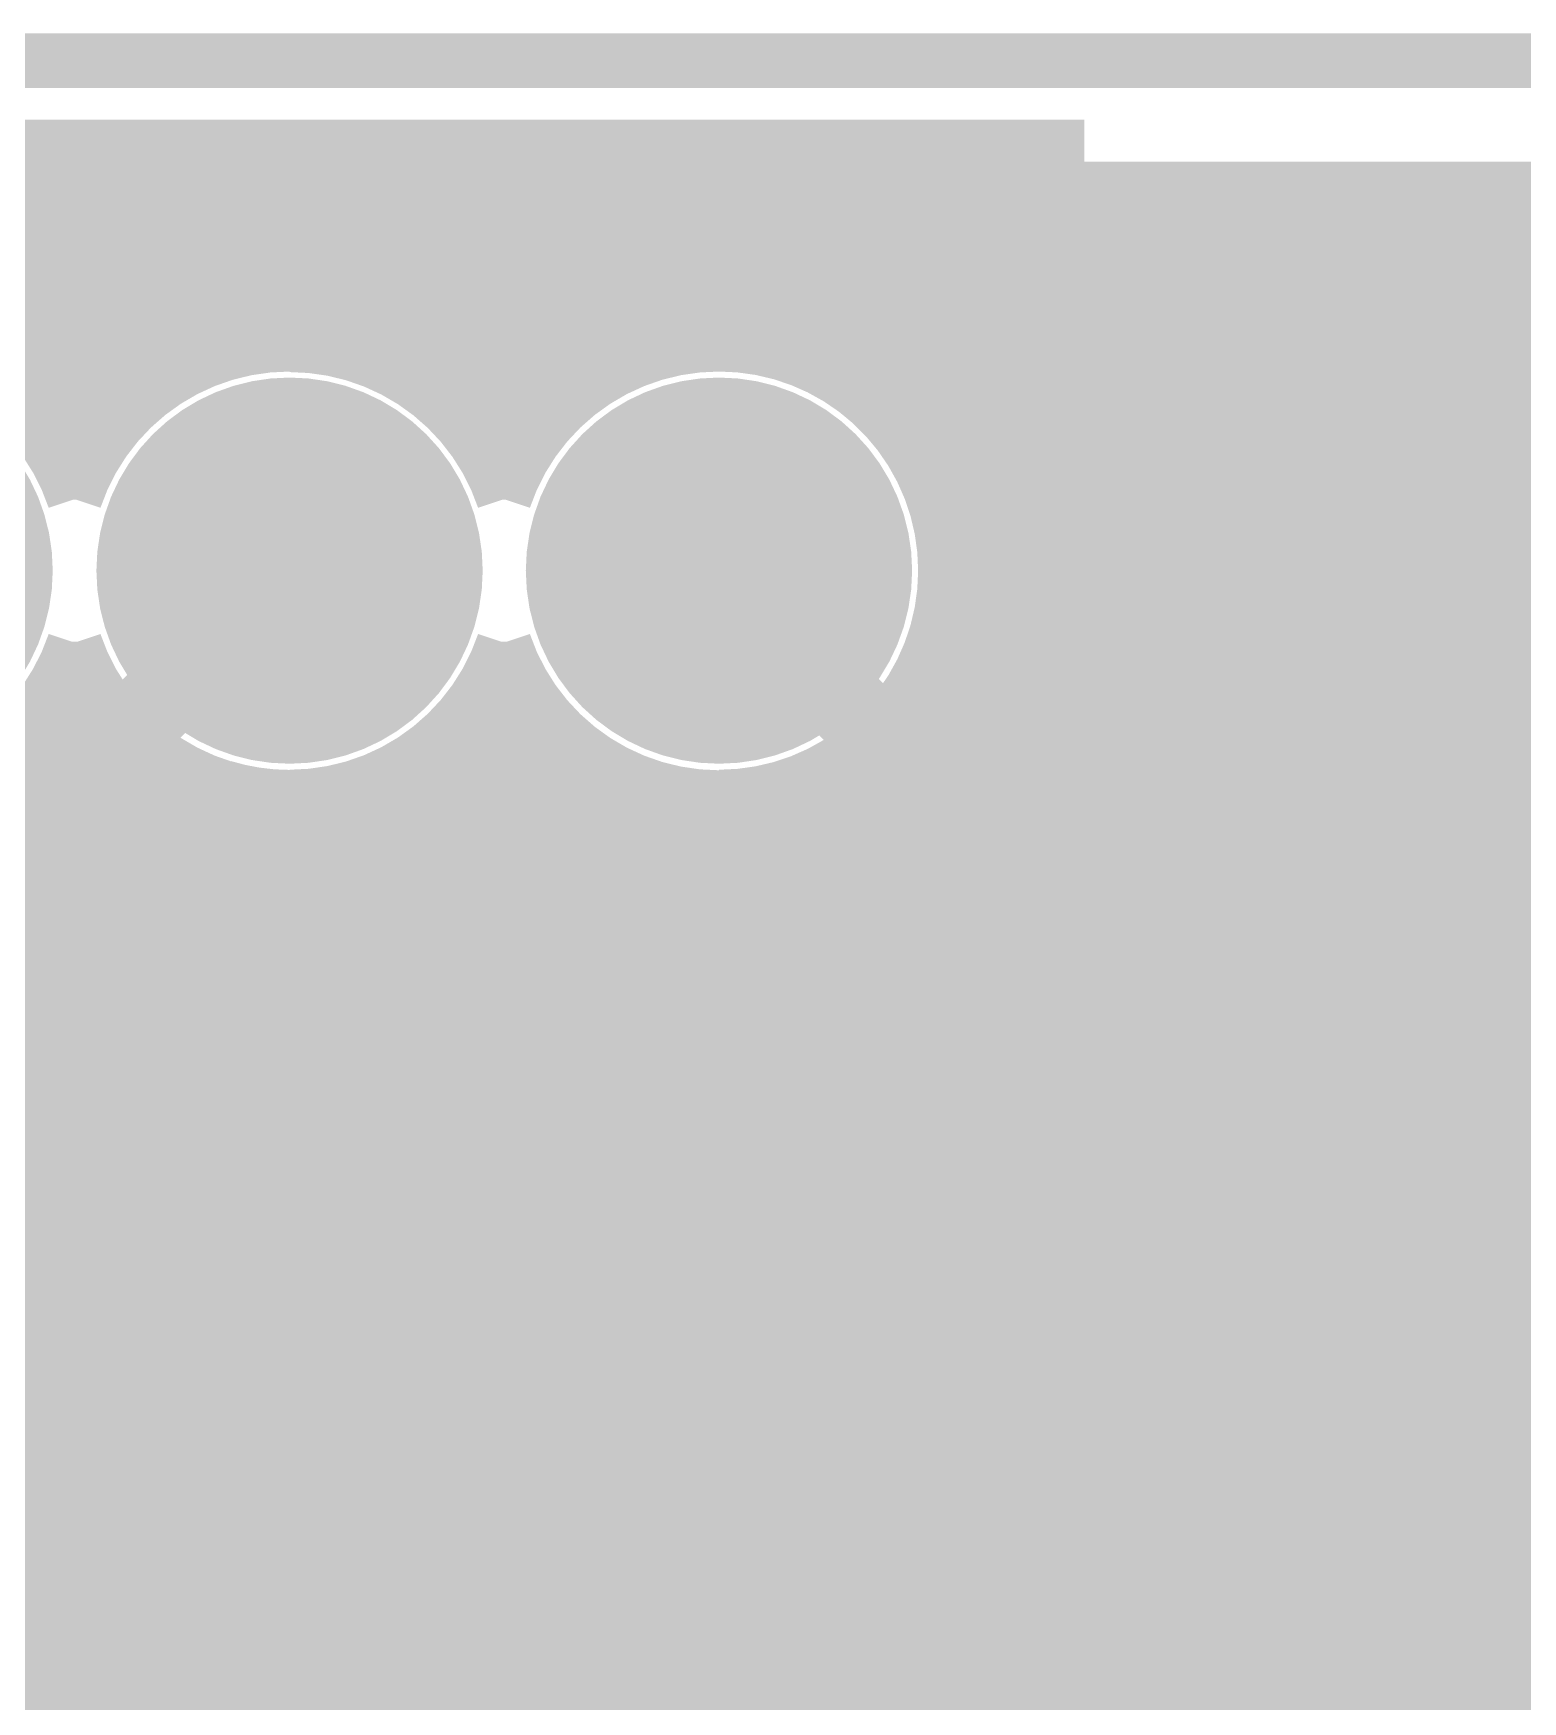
# Model space of a CAD drawing. Extents: x -72 to 72, y -47 to 50.
# Drawn here: x 11.7 to 18.63, y 42.36 to 50.13 of the extents above; entities that cross this region are included whole.
import ezdxf

# ---------------------------------------------------------------- set-up
doc = ezdxf.new("R2010")
doc.units = 0
doc.header["$MEASUREMENT"] = 0
doc.layers.get('0').update_dxf_attribs({"linetype": 'CONTINUOUS'})
for name, color, linetype in [('22-303-0_BOT', 7, 'CONTINUOUS'), ('22-303-0_DRD', 7, 'CONTINUOUS'), ('22-303-0_GND', 6, 'CONTINUOUS'), ('22-303-0_IN1', 4, 'CONTINUOUS'), ('22-303-0_IN2', 3, 'CONTINUOUS'), ('22-303-0_PWR', 5, 'CONTINUOUS'), ('22-303-0_SMB', 10, 'CONTINUOUS'), ('22-303-0_SMT', 14, 'CONTINUOUS'), ('22-303-0_SPB', 9, 'CONTINUOUS'), ('22-303-0_SPT', 12, 'CONTINUOUS'), ('22-303-0_SSB', 11, 'CONTINUOUS'), ('22-303-0_SST', 13, 'CONTINUOUS'), ('22-303-0_TOP', 8, 'CONTINUOUS'), ('THRUHOLE_TAP', 7, 'CONTINUOUS')]:
    doc.layers.add(name, color=color, linetype=linetype)

# ---------------------------------------------------------------- blocks, each defined once
blk = doc.blocks.new('RECTANGLE_5')
blk.add_solid([(0.9017, 0.508), (0.9017, -0.508), (-0.9017, 0.508), (-0.9017, -0.508)])
blk = doc.blocks.new('ROUND_20')
at = {"const_width": 0.7493}
blk.add_lwpolyline([(-0.37465, 0, 1), (0.37465, 0, 1)], format="xyb", close=True, dxfattribs=at)
blk = doc.blocks.new('ROUND_29')
at = {"const_width": 2.99974}
blk.add_lwpolyline([(-1.49987, 0, 1), (1.49987, 0, 1)], format="xyb", close=True, dxfattribs=at)
blk = doc.blocks.new('ROUND_44')
at = {"const_width": 0.29972}
blk.add_lwpolyline([(-0.14986, 0, 1), (0.14986, 0, 1)], format="xyb", close=True, dxfattribs=at)
blk = doc.blocks.new('ROUND_48')
at = {"const_width": 0.29972}
blk.add_lwpolyline([(-0.14986, 0, 1), (0.14986, 0, 1)], format="xyb", close=True, dxfattribs=at)
blk = doc.blocks.new('ROUND_70')
at = {"const_width": 0.89916}
blk.add_lwpolyline([(-0.44958, 0, 1), (0.44958, 0, 1)], format="xyb", close=True, dxfattribs=at)
blk = doc.blocks.new('ROUND_77')
at = {"const_width": 3.24993}
blk.add_lwpolyline([(-1.624964, 0, 1), (1.624964, 0, 1)], format="xyb", close=True, dxfattribs=at)
blk = doc.blocks.new('ROUND_81')
at = {"const_width": 0.0635}
blk.add_lwpolyline([(-0.03175, 0, 1), (0.03175, 0, 1)], format="xyb", close=True, dxfattribs=at)
blk = doc.blocks.new('ROUND_53')
at = {"const_width": 0.29972}
blk.add_lwpolyline([(-0.14986, 0, 1), (0.14986, 0, 1)], format="xyb", close=True, dxfattribs=at)
blk = doc.blocks.new('ROUND_82')
at = {"const_width": 0.50038}
blk.add_lwpolyline([(-0.25019, 0, 1), (0.25019, 0, 1)], format="xyb", close=True, dxfattribs=at)
blk = doc.blocks.new('ROUND_89')
at = {"const_width": 0.89916}
blk.add_lwpolyline([(-0.44958, 0, 1), (0.44958, 0, 1)], format="xyb", close=True, dxfattribs=at)
blk = doc.blocks.new('RECTANGLE_3')
blk.add_solid([(1.6002, 0.8001), (1.6002, -0.8001), (-1.6002, 0.8001), (-1.6002, -0.8001)])
blk = doc.blocks.new('ROUND_95')
at = {"const_width": 0.10033}
blk.add_lwpolyline([(-0.050164, 0, 1), (0.050164, 0, 1)], format="xyb", close=True, dxfattribs=at)
blk = doc.blocks.new('ROUND_98')
at = {"const_width": 0.44958}
blk.add_lwpolyline([(-0.22479, 0, 1), (0.22479, 0, 1)], format="xyb", close=True, dxfattribs=at)
blk = doc.blocks.new('ROUND_102')
at = {"const_width": 1.6002}
blk.add_lwpolyline([(-0.8001, 0, 1), (0.8001, 0, 1)], format="xyb", close=True, dxfattribs=at)

msp = doc.modelspace()

# ---------------------------------------------------------------- linework, layer by layer
at = {"layer": '22-303-0_BOT'}
for points, const_width in [([(21.971, 49.403), (-21.209, 49.403)], 0.254), ([(11.7856, 49.403), (11.7856, 48.18126)], 0.254), ([(12.0142, 49.403), (12.0142, 48.21174)], 0.254), ([(12.2428, 49.403), (12.2428, 48.45812)], 0.254), ([(12.4714, 49.403), (12.4714, 48.59274)], 0.254), ([(12.7, 49.403), (12.7, 48.66132)], 0.254), ([(12.9286, 49.403), (12.9286, 48.6791)], 0.254), ([(13.1572, 49.403), (13.1572, 48.64354)], 0.254), ([(13.3858, 49.403), (13.3858, 48.55464)], 0.254), ([(13.6144, 49.403), (13.6144, 48.38954)], 0.254), ([(13.843, 49.403), (13.843, 48.07458)], 0.254), ([(14.0716, 49.403), (14.0716, 48.29048)], 0.254), ([(14.3002, 49.403), (14.3002, 48.49876)], 0.254), ([(14.5288, 49.403), (14.5288, 48.6156)], 0.254), ([(14.7574, 49.403), (14.7574, 48.67148)], 0.254), ([(14.986, 49.403), (14.986, 48.67402)], 0.254), ([(15.2146, 49.403), (15.2146, 48.6283)], 0.254), ([(15.4432, 49.403), (15.4432, 48.52162)], 0.254), ([(15.6718, 49.403), (15.6718, 48.33112)], 0.254), ([(15.9004, 49.403), (15.9004, 47.92218)], 0.254), ([(16.129, 49.403), (16.129, 39.02964)], 0.254), ([(16.3576, 49.403), (16.3576, 38.84422)], 0.254), ([(16.5862, 49.403), (16.5862, 30.6324)], 0.254), ([(16.8148, 49.403), (16.8148, 44.87926)], 0.254), ([(17.0434, 49.403), (17.0434, 45.47616)], 0.254), ([(17.272, 49.403), (17.272, 45.86478)], 0.254), ([(17.5006, 49.403), (17.5006, 46.16196)], 0.254), ([(17.7292, 49.403), (17.7292, 46.40072)], 0.254), ([(17.9578, 49.403), (17.9578, 46.5963)], 0.254), ([(18.1864, 49.403), (18.1864, 46.7614)], 0.254), ([(18.415, 49.403), (18.415, 46.89856)], 0.254), ([(18.6436, 49.403), (18.6436, 47.01286)], 0.254), ([(22.1488, 49.2252), (-21.3868, 49.2252)], 0.254), ([(22.3774, 48.9966), (-21.6154, 48.9966)], 0.254), ([(22.606, 48.768), (-21.844, 48.768)], 0.254), ([(12.36472, 48.5394), (11.41476, 48.5394)], 0.254), ([(14.3637, 48.5394), (13.41374, 48.5394)], 0.254), ([(22.8346, 48.5394), (15.41272, 48.5394)], 0.254), ([(12.08786, 48.3108), (11.68908, 48.3108)], 0.254), ([(14.08938, 48.3108), (13.6906, 48.3108)], 0.254), ([(23.0632, 48.3108), (15.68958, 48.3108)], 0.254), ([(11.94054, 48.0822), (11.83894, 48.0822)], 0.254), ([(13.93952, 48.0822), (13.83792, 48.0822)], 0.254), ([(23.114, 48.0822), (15.83944, 48.0822)], 0.254), ([(23.114, 47.8536), (15.91818, 47.8536)], 0.254), ([(23.114, 47.625), (15.94358, 47.625)], 0.254), ([(23.114, 47.3964), (15.91818, 47.3964)], 0.254), ([(15.9004, 47.32528), (15.9004, 39.08552)], 0.254), ([(11.94054, 47.1678), (11.83894, 47.1678)], 0.254), ([(13.93952, 47.1678), (13.83792, 47.1678)], 0.254), ([(13.843, 47.17542), (13.843, 45.0342)], 0.254), ([(19.06016, 47.1678), (15.83944, 47.1678)], 0.254), ([(11.7856, 47.06874), (11.7856, 30.1244)], 0.254), ([(12.0142, 47.03826), (12.0142, 30.1244)], 0.254), ([(14.0716, 46.95952), (14.0716, 45.0342)], 0.254), ([(12.08786, 46.9392), (11.68908, 46.9392)], 0.254), ([(14.08938, 46.9392), (13.6906, 46.9392)], 0.254), ([(15.6718, 46.91888), (15.6718, 39.04996)], 0.254), ([(18.4912, 46.9392), (15.68958, 46.9392)], 0.254), ([(13.6144, 46.85792), (13.6144, 45.0342)], 0.254), ([(12.2428, 46.79188), (12.2428, 45.0342)], 0.254), ([(14.3002, 46.75124), (14.3002, 45.0342)], 0.254), ([(15.4432, 46.72838), (15.4432, 38.90264)], 0.254), ([(12.36472, 46.7106), (11.41476, 46.7106)], 0.254), ([(12.4714, 46.65726), (12.4714, 45.0342)], 0.254), ([(13.3858, 46.69536), (13.3858, 45.0342)], 0.254), ([(14.3637, 46.7106), (13.41374, 46.7106)], 0.254), ([(18.1102, 46.7106), (15.41272, 46.7106)], 0.254), ([(12.7, 46.58868), (12.7, 45.0342)], 0.254), ([(12.9286, 46.5709), (12.9286, 45.0342)], 0.254), ([(13.1572, 46.60392), (13.1572, 45.0342)], 0.254), ([(14.5288, 46.6344), (14.5288, 31.68904)], 0.254), ([(14.7574, 46.57852), (14.7574, 31.70428)], 0.254), ([(14.986, 46.57598), (14.986, 31.70428)], 0.254), ([(15.2146, 46.6217), (15.2146, 31.70428)], 0.254), ([(17.8181, 46.482), (-10.47496, 46.482)], 0.254), ([(17.58188, 46.2534), (-10.70356, 46.2534)], 0.254), ([(17.38884, 46.0248), (10.39114, 46.0248)], 0.254), ([(17.22628, 45.7962), (10.66546, 45.7962)], 0.254), ([(13.335, 44.2214), (13.335, 45.466)], 0.635), ([(13.335, 45.466), (13.335, 44.2214)], 0.635), ([(17.09166, 45.5676), (10.75436, 45.5676)], 0.254), ([(16.97736, 45.339), (10.75182, 45.339)], 0.254), ([(16.88846, 45.1104), (10.64768, 45.1104)], 0.254), ([(12.1285, 45.0342), (12.1285, 43.4086)], 0.254), ([(14.5415, 45.0342), (12.1285, 45.0342)], 0.254), ([(13.335, 45.0342), (13.335, 44.2214)], 0.254), ([(14.5415, 45.0342), (14.5415, 43.4086)], 0.254), ([(12.1285, 44.8818), (10.31494, 44.8818)], 0.254), ([(16.8148, 44.8818), (14.5415, 44.8818)], 0.254), ([(12.1285, 44.6532), (10.55624, 44.6532)], 0.254), ([(16.76146, 44.6532), (14.5415, 44.6532)], 0.254), ([(12.1285, 44.4246), (10.7188, 44.4246)], 0.254), ([(16.72336, 44.4246), (14.5415, 44.4246)], 0.254), ([(12.1285, 44.196), (10.76452, 44.196)], 0.254), ([(12.1285, 44.2214), (13.335, 44.2214)], 0.254), ([(14.5415, 44.2214), (13.335, 44.2214)], 0.254), ([(13.335, 43.4086), (13.335, 44.2214)], 0.254), ([(16.7005, 44.196), (14.5415, 44.196)], 0.254), ([(12.1285, 43.9674), (10.7188, 43.9674)], 0.254), ([(16.69542, 43.9674), (14.5415, 43.9674)], 0.254), ([(12.1285, 43.7388), (10.55624, 43.7388)], 0.254), ([(16.70558, 43.7388), (14.5415, 43.7388)], 0.254), ([(12.1285, 43.5102), (8.8265, 43.5102)], 0.254), ([(16.73098, 43.5102), (14.5415, 43.5102)], 0.254), ([(14.5415, 43.4086), (12.1285, 43.4086)], 0.254), ([(12.2428, 43.4086), (12.2428, 41.6814)], 0.254), ([(12.4714, 43.4086), (12.4714, 41.6814)], 0.254), ([(12.7, 43.4086), (12.7, 41.6814)], 0.254), ([(12.9286, 43.4086), (12.9286, 41.6814)], 0.254), ([(13.1572, 43.4086), (13.1572, 41.6814)], 0.254), ([(13.3858, 43.4086), (13.3858, 41.6814)], 0.254), ([(13.6144, 43.4086), (13.6144, 41.6814)], 0.254), ([(13.843, 43.4086), (13.843, 41.6814)], 0.254), ([(14.0716, 43.4086), (14.0716, 41.6814)], 0.254), ([(14.3002, 43.4086), (14.3002, 41.6814)], 0.254), ([(16.77416, 43.2816), (-1.87452, 43.2816)], 0.254), ([(16.8148, 43.11904), (16.8148, 30.6324)], 0.254), ([(16.83258, 43.053), (-10.83818, 43.053)], 0.254), ([(16.91132, 42.8244), (-10.8331, 42.8244)], 0.254), ([(17.00784, 42.5958), (-10.922, 42.5958)], 0.254), ([(17.0434, 42.52214), (17.0434, 30.7848)], 0.254), ([(17.12722, 42.3672), (-11.19886, 42.3672)], 0.254)]:
    msp.add_lwpolyline(points, dxfattribs=dict(at, const_width=const_width))
at = {"layer": '22-303-0_BOT', "const_width": 0.254}
for points in [[(11.88974, 47.95774, 0.3230331), (10.88898, 48.6791)], [(12.8905, 48.6791, 0.3230329), (11.88974, 47.95774)], [(13.88872, 47.95774, 0.322823), (12.8905, 48.67656)], [(14.88948, 48.6791, 0.3230329), (13.88872, 47.95774)], [(15.94358, 47.625, 0.4142136), (14.88948, 48.6791)], [(14.88948, 46.5709, 0.4142136), (15.94358, 47.625)], [(10.88898, 46.5709, 0.3224026), (11.88974, 47.28972)], [(11.88974, 47.28972, 0.3224026), (12.8905, 46.56836)], [(12.8905, 46.5709, 0.3221914), (13.88872, 47.28972)], [(13.88872, 47.28972, 0.3224026), (14.88948, 46.56836)], [(19.99996, 47.30496, 0.4142136), (16.69542, 44.00042)], [(16.69542, 44.00042, 0.4142136), (19.99996, 40.69588)]]:
    msp.add_lwpolyline(points, format="xyb", dxfattribs=at)
at = {"layer": '22-303-0_DRD', "const_width": 0.254}
for points in [[(-21.99894, 49.9999), (21.99894, 49.9999)], [(12.8905, 48.006), (12.2555, 47.371)], [(13.5255, 47.371), (12.8905, 48.006)], [(14.88948, 48.006), (14.25448, 47.371)], [(15.52448, 47.371), (14.88948, 48.006)], [(12.2555, 47.371), (13.5255, 47.371)], [(14.25448, 47.371), (15.52448, 47.371)], [(13.97, 46.101), (12.7, 44.831)], [(13.97, 44.831), (12.7, 46.101)], [(13.97, 46.101), (12.7, 44.831)], [(13.97, 44.831), (12.7, 46.101)], [(15.113, 46.101), (13.843, 44.831)], [(15.113, 44.831), (13.843, 46.101)], [(15.621, 44.831), (14.351, 43.561)], [(15.621, 43.561), (14.351, 44.831)]]:
    msp.add_lwpolyline(points, dxfattribs=at)
at = {"layer": '22-303-0_GND', "const_width": 0.254}
msp.add_lwpolyline([(-21.99894, 49.9999), (21.99894, 49.9999)], dxfattribs=at)
at = {"layer": '22-303-0_IN1'}
for points, const_width in [([(16.51, 46.355), (-14.66596, 46.355)], 0.254), ([(11.6586, 46.355), (11.6586, 39.55034)], 0.254), ([(11.8872, 46.355), (11.8872, 39.32936)], 0.254), ([(12.1158, 46.355), (12.1158, 39.10838)], 0.254), ([(12.3444, 46.355), (12.3444, 38.88486)], 0.254), ([(12.573, 46.355), (12.573, 38.66388)], 0.254), ([(12.8016, 46.355), (12.8016, 45.75048)], 0.254), ([(13.0302, 46.355), (13.0302, 45.9867)], 0.254), ([(13.2588, 46.355), (13.2588, 46.06544)], 0.254), ([(13.4874, 46.355), (13.4874, 46.0502)], 0.254), ([(13.716, 46.355), (13.716, 45.9359)], 0.254), ([(13.9446, 46.355), (13.9446, 45.75048)], 0.254), ([(14.1732, 46.355), (14.1732, 45.9867)], 0.254), ([(14.4018, 46.355), (14.4018, 46.06544)], 0.254), ([(14.6304, 46.355), (14.6304, 46.0502)], 0.254), ([(14.859, 46.355), (14.859, 45.9359)], 0.254), ([(15.0876, 46.355), (15.0876, 44.79036)], 0.254), ([(15.3162, 46.355), (15.3162, 44.70146)], 0.254), ([(15.5448, 46.355), (15.5448, 44.42714)], 0.254), ([(15.7734, 46.355), (15.7734, 39.07536)], 0.254), ([(16.002, 46.355), (16.002, 39.07282)], 0.254), ([(16.2306, 46.355), (16.2306, 38.96868)], 0.254), ([(16.4592, 46.355), (16.4592, 38.63594)], 0.254), ([(16.51, 46.355), (16.51, 40.513)], 0.254), ([(16.51, 46.3042), (5.36194, 46.3042)], 0.254), ([(16.51, 46.0756), (5.69468, 46.0756)], 0.254), ([(12.8651, 45.847), (8.0899, 45.847)], 0.254), ([(14.0081, 45.847), (13.8049, 45.847)], 0.254), ([(16.51, 45.847), (14.9479, 45.847)], 0.254), ([(12.7508, 45.6184), (8.2042, 45.6184)], 0.254), ([(16.51, 45.6184), (15.0622, 45.6184)], 0.254), ([(12.73556, 45.3898), (8.21944, 45.3898)], 0.254), ([(16.51, 45.3898), (15.07744, 45.3898)], 0.254), ([(12.8016, 45.18152), (12.8016, 40.03548)], 0.254), ([(13.9446, 45.18152), (13.9446, 37.33292)], 0.254), ([(12.81176, 45.1612), (8.1407, 45.1612)], 0.254), ([(13.95476, 45.1612), (13.8557, 45.1612)], 0.254), ([(16.51, 45.1612), (14.9987, 45.1612)], 0.254), ([(13.05052, 44.9326), (7.90448, 44.9326)], 0.254), ([(13.0302, 44.94276), (13.0302, 40.2717)], 0.254), ([(14.19352, 44.9326), (13.61948, 44.9326)], 0.254), ([(13.716, 44.9961), (13.716, 40.2209)], 0.254), ([(14.1732, 44.94276), (14.1732, 40.87114)], 0.254), ([(16.51, 44.9326), (14.76248, 44.9326)], 0.254), ([(14.859, 44.9961), (14.859, 44.78782)], 0.254), ([(13.2588, 44.86656), (13.2588, 40.35044)], 0.254), ([(13.4874, 44.8818), (13.4874, 40.3352)], 0.254), ([(14.4018, 44.86656), (14.4018, 44.35094)], 0.254), ([(14.6304, 44.8818), (14.6304, 44.68368)], 0.254), ([(14.65834, 44.704), (-14.859, 44.704)], 0.254), ([(34.163, 24.003), (31.877, 25.654), (22.86, 32.004), (22.86, 37.211), (20.447, 39.624), (17.653, 39.624), (13.081, 44.196), (10.16, 44.196)], 1.27), ([(16.51, 44.704), (15.31366, 44.704)], 0.254), ([(14.45006, 44.4754), (-14.859, 44.4754)], 0.254), ([(16.51, 44.4754), (15.52194, 44.4754)], 0.254), ([(14.38402, 44.2468), (-14.859, 44.2468)], 0.254), ([(16.51, 44.2468), (15.58798, 44.2468)], 0.254), ([(14.40688, 44.0182), (-14.859, 44.0182)], 0.254), ([(14.4018, 44.04106), (14.4018, 41.14546)], 0.254), ([(16.51, 44.0182), (15.56258, 44.0182)], 0.254), ([(15.5448, 43.96486), (15.5448, 38.98646)], 0.254), ([(14.53896, 43.7896), (-14.859, 43.7896)], 0.254), ([(16.51, 43.7896), (15.43304, 43.7896)], 0.254), ([(14.6304, 43.70578), (14.6304, 41.23436)], 0.254), ([(15.3162, 43.688), (15.3162, 40.79494)], 0.254), ([(16.51, 43.561), (-14.859, 43.561)], 0.254), ([(14.859, 43.60418), (14.859, 41.23182)], 0.254), ([(15.0876, 43.5991), (15.0876, 41.12768)], 0.254), ([(16.51, 43.3324), (-5.52196, 43.3324)], 0.254), ([(16.51, 43.1038), (5.56514, 43.1038)], 0.254), ([(16.51, 42.8752), (5.83946, 42.8752)], 0.254), ([(16.51, 42.6466), (5.92836, 42.6466)], 0.254), ([(16.51, 42.418), (5.92582, 42.418)], 0.254)]:
    msp.add_lwpolyline(points, dxfattribs=dict(at, const_width=const_width))
at = {"layer": '22-303-0_IN1', "const_width": 0.254}
for points in [[(13.335, 46.07052, 0.4142136), (12.73048, 45.466)], [(13.335, 46.07052, 0.4142136), (12.73048, 45.466)], [(13.9065, 45.66158, 0.3206216), (13.335, 46.07052)], [(13.9065, 45.66158, 0.3206216), (13.335, 46.07052)], [(14.478, 46.07052, 0.3206225), (13.9065, 45.66158)], [(15.08252, 45.466, 0.4142136), (14.478, 46.07052)], [(12.73048, 45.466, 0.4142136), (13.335, 44.86148)], [(12.73048, 45.466, 0.4142136), (13.335, 44.86148)], [(14.478, 44.86148, 0.4142136), (15.08252, 45.466)], [(13.335, 44.86148, 0.3195268), (13.9065, 45.26788)], [(13.335, 44.86148, 0.3195268), (13.9065, 45.26788)], [(13.9065, 45.26788, 0.3195266), (14.478, 44.86148)], [(14.986, 44.80052, 0.4142136), (14.38148, 44.196)], [(15.59052, 44.196, 0.4142136), (14.986, 44.80052)], [(14.38148, 44.196, 0.4142136), (14.986, 43.59148)], [(14.986, 43.59148, 0.4142136), (15.59052, 44.196)]]:
    msp.add_lwpolyline(points, format="xyb", dxfattribs=at)
at = {"layer": '22-303-0_IN2', "const_width": 0.254}
for points in [[(21.971, 49.403), (-12.12596, 49.403)], [(11.7856, 49.403), (11.7856, 48.18126)], [(12.0142, 49.403), (12.0142, 48.21174)], [(12.2428, 49.403), (12.2428, 48.45812)], [(12.4714, 49.403), (12.4714, 48.59274)], [(12.7, 49.403), (12.7, 48.66132)], [(12.9286, 49.403), (12.9286, 48.6791)], [(13.1572, 49.403), (13.1572, 48.64354)], [(13.3858, 49.403), (13.3858, 48.55464)], [(13.6144, 49.403), (13.6144, 48.38954)], [(13.843, 49.403), (13.843, 48.07458)], [(14.0716, 49.403), (14.0716, 48.29048)], [(14.3002, 49.403), (14.3002, 48.49876)], [(14.5288, 49.403), (14.5288, 48.6156)], [(14.7574, 49.403), (14.7574, 48.67148)], [(14.986, 49.403), (14.986, 48.67402)], [(15.2146, 49.403), (15.2146, 48.6283)], [(15.4432, 49.403), (15.4432, 48.52162)], [(15.6718, 49.403), (15.6718, 48.33112)], [(15.9004, 49.403), (15.9004, 47.92218)], [(16.129, 49.403), (16.129, 39.5224)], [(16.3576, 49.403), (16.3576, 39.5224)], [(16.5862, 49.403), (16.5862, 39.5224)], [(16.8148, 49.403), (16.8148, 44.87926)], [(17.0434, 49.403), (17.0434, 45.47616)], [(17.272, 49.403), (17.272, 45.86478)], [(17.5006, 49.403), (17.5006, 46.16196)], [(17.7292, 49.403), (17.7292, 46.40072)], [(17.9578, 49.403), (17.9578, 46.5963)], [(18.1864, 49.403), (18.1864, 46.7614)], [(18.415, 49.403), (18.415, 46.89856)], [(18.6436, 49.403), (18.6436, 47.01286)], [(22.1488, 49.2252), (-11.94816, 49.2252)], [(22.3774, 48.9966), (-11.71956, 48.9966)], [(22.606, 48.768), (-11.52652, 48.768)], [(12.36472, 48.5394), (11.41476, 48.5394)], [(14.3637, 48.5394), (13.41374, 48.5394)], [(22.8346, 48.5394), (15.41272, 48.5394)], [(12.08786, 48.3108), (11.68908, 48.3108)], [(14.08938, 48.3108), (13.6906, 48.3108)], [(23.0632, 48.3108), (15.68958, 48.3108)], [(11.94054, 48.0822), (11.83894, 48.0822)], [(13.93952, 48.0822), (13.83792, 48.0822)], [(23.114, 48.0822), (15.83944, 48.0822)], [(23.114, 47.8536), (15.91818, 47.8536)], [(23.114, 47.625), (15.94358, 47.625)], [(23.114, 47.3964), (15.91818, 47.3964)], [(15.9004, 47.32528), (15.9004, 39.5224)], [(11.94054, 47.1678), (11.83894, 47.1678)], [(13.93952, 47.1678), (13.83792, 47.1678)], [(13.843, 47.17542), (13.843, 40.07866)], [(19.06016, 47.1678), (15.83944, 47.1678)], [(11.7856, 47.06874), (11.7856, 39.5224)], [(12.0142, 47.03826), (12.0142, 39.5224)], [(14.0716, 46.95952), (14.0716, 39.5224)], [(12.08786, 46.9392), (11.68908, 46.9392)], [(14.08938, 46.9392), (13.6906, 46.9392)], [(15.6718, 46.91888), (15.6718, 39.5224)], [(18.4912, 46.9392), (15.68958, 46.9392)], [(13.6144, 46.85792), (13.6144, 40.28694)], [(12.2428, 46.79188), (12.2428, 39.5224)], [(14.3002, 46.75124), (14.3002, 39.5224)], [(15.4432, 46.72838), (15.4432, 39.5224)], [(12.36472, 46.7106), (11.41476, 46.7106)], [(12.4714, 46.65726), (12.4714, 39.5224)], [(13.3858, 46.69536), (13.3858, 40.35298)], [(14.3637, 46.7106), (13.41374, 46.7106)], [(18.1102, 46.7106), (15.41272, 46.7106)], [(12.7, 46.58868), (12.7, 39.5224)], [(12.9286, 46.5709), (12.9286, 40.19804)], [(13.1572, 46.60392), (13.1572, 40.32758)], [(14.5288, 46.6344), (14.5288, 39.5224)], [(14.7574, 46.57852), (14.7574, 39.5224)], [(14.986, 46.57598), (14.986, 39.5224)], [(15.2146, 46.6217), (15.2146, 39.5224)], [(17.8181, 46.482), (-15.7607, 46.482)], [(17.58188, 46.2534), (-15.7607, 46.2534)], [(17.38884, 46.0248), (10.39114, 46.0248)], [(17.22628, 45.7962), (10.66546, 45.7962)], [(17.09166, 45.5676), (10.75436, 45.5676)], [(16.97736, 45.339), (10.75182, 45.339)], [(16.88846, 45.1104), (10.64768, 45.1104)], [(16.8148, 44.8818), (10.31494, 44.8818)], [(16.76146, 44.6532), (10.55624, 44.6532)], [(16.72336, 44.4246), (10.7188, 44.4246)], [(16.7005, 44.196), (10.76452, 44.196)], [(16.69542, 43.9674), (10.7188, 43.9674)], [(16.70558, 43.7388), (10.55624, 43.7388)], [(16.73098, 43.5102), (-1.63576, 43.5102)], [(16.77416, 43.2816), (-1.87452, 43.2816)], [(16.8148, 43.11904), (16.8148, 39.5224)], [(16.83258, 43.053), (-10.83818, 43.053)], [(16.91132, 42.8244), (-10.8331, 42.8244)], [(17.00784, 42.5958), (-10.922, 42.5958)], [(17.0434, 42.52214), (17.0434, 39.5224)], [(17.12722, 42.3672), (-11.19886, 42.3672)]]:
    msp.add_lwpolyline(points, dxfattribs=at)
for points in [[(11.88974, 47.95774, 0.3230331), (10.88898, 48.6791)], [(12.8905, 48.6791, 0.3230329), (11.88974, 47.95774)], [(13.88872, 47.95774, 0.322823), (12.8905, 48.67656)], [(14.88948, 48.6791, 0.3230329), (13.88872, 47.95774)], [(15.94358, 47.625, 0.4142136), (14.88948, 48.6791)], [(14.88948, 46.5709, 0.4142136), (15.94358, 47.625)], [(10.88898, 46.5709, 0.3224026), (11.88974, 47.28972)], [(11.88974, 47.28972, 0.3224026), (12.8905, 46.56836)], [(12.8905, 46.5709, 0.3221914), (13.88872, 47.28972)], [(13.88872, 47.28972, 0.3224026), (14.88948, 46.56836)], [(19.99996, 47.30496, 0.4142136), (16.69542, 44.00042)], [(16.69542, 44.00042, 0.4142136), (19.99996, 40.69588)]]:
    msp.add_lwpolyline(points, format="xyb", dxfattribs=at)
at = {"layer": '22-303-0_PWR', "const_width": 0.254}
msp.add_lwpolyline([(-21.99894, 49.9999), (21.99894, 49.9999)], dxfattribs=at)
at = {"layer": '22-303-0_SSB', "const_width": 0.1524}
msp.add_lwpolyline([(14.732, 45.212), (11.938, 45.212), (11.938, 39.878), (14.732, 39.878), (14.732, 45.212)], dxfattribs=at)
at = {"layer": '22-303-0_SST'}
for points, const_width in [([(16.48968, 49.62398), (6.69036, 49.62398), (6.69036, 46.0248), (16.48968, 46.0248), (16.48968, 49.62398)], 0.20066), ([(17.96288, 48.75022), (18.13306, 48.80864), (18.13306, 49.16424), (17.96288, 49.2252), (17.62506, 49.2252), (17.45488, 49.10582), (17.45488, 48.75022), (17.11706, 48.75022), (17.11706, 49.2252)], 0.1524), ([(6.69036, 48.62576), (7.08914, 48.62576), (7.08914, 46.42612), (16.08836, 46.42612), (16.08836, 48.62576), (16.48968, 48.62576)], 0.20066), ([(17.11706, 48.387), (17.11706, 48.14824)], 0.1524), ([(17.7927, 47.97044), (17.96288, 47.97044), (18.13306, 48.0314), (18.13306, 48.26762), (17.96288, 48.32604), (17.11706, 48.32604)], 0.1524), ([(8.4328, 43.64228), (8.13308, 43.64228), (8.13308, 44.54398), (9.43102, 45.84192), (14.72692, 45.84192), (14.72692, 43.67276), (14.41704, 43.67276)], 0.1524)]:
    msp.add_lwpolyline(points, dxfattribs=dict(at, const_width=const_width))
at = {"layer": '22-303-0_SST', "const_width": 0.1524}
for points in [[(14.5796, 42.545, 0.4142136), (11.43, 45.6946)], [(11.43, 39.3954, 0.4142136), (14.5796, 42.545)]]:
    msp.add_lwpolyline(points, format="xyb", dxfattribs=at)
at = {"layer": '22-303-0_TOP'}
for points, const_width in [([(22.098, 49.276), (-21.336, 49.276), (-22.86, 47.752)], 0.254), ([(22.1488, 49.2252), (-21.3868, 49.2252)], 0.254), ([(11.7856, 49.276), (11.7856, 48.18126)], 0.254), ([(12.0142, 49.276), (12.0142, 48.21174)], 0.254), ([(12.2428, 49.276), (12.2428, 48.45812)], 0.254), ([(12.4714, 49.276), (12.4714, 48.59274)], 0.254), ([(12.7, 49.276), (12.7, 48.66132)], 0.254), ([(12.9286, 49.276), (12.9286, 48.6791)], 0.254), ([(13.1572, 49.276), (13.1572, 48.64354)], 0.254), ([(13.3858, 49.276), (13.3858, 48.55464)], 0.254), ([(13.6144, 49.276), (13.6144, 48.38954)], 0.254), ([(13.843, 49.276), (13.843, 48.07458)], 0.254), ([(14.0716, 49.276), (14.0716, 48.29048)], 0.254), ([(14.3002, 49.276), (14.3002, 48.49876)], 0.254), ([(14.5288, 49.276), (14.5288, 48.6156)], 0.254), ([(14.7574, 49.276), (14.7574, 48.67148)], 0.254), ([(14.986, 49.276), (14.986, 48.67402)], 0.254), ([(15.2146, 49.276), (15.2146, 48.6283)], 0.254), ([(15.4432, 49.276), (15.4432, 48.52162)], 0.254), ([(15.6718, 49.276), (15.6718, 48.33112)], 0.254), ([(15.9004, 49.276), (15.9004, 47.92218)], 0.254), ([(16.129, 49.276), (16.129, 47.05604)], 0.254), ([(16.3576, 49.276), (16.3576, 46.82744)], 0.254), ([(16.5862, 49.276), (16.5862, 38.8874)], 0.254), ([(16.8148, 49.276), (16.8148, 44.87926)], 0.254), ([(17.0434, 49.276), (17.0434, 45.47616)], 0.254), ([(17.272, 49.276), (17.272, 45.86478)], 0.254), ([(17.5006, 49.276), (17.5006, 46.16196)], 0.254), ([(17.7292, 49.276), (17.7292, 46.40072)], 0.254), ([(17.9578, 49.276), (17.9578, 46.5963)], 0.254), ([(18.1864, 49.276), (18.1864, 46.7614)], 0.254), ([(18.415, 49.276), (18.415, 46.89856)], 0.254), ([(18.6436, 49.276), (18.6436, 47.01286)], 0.254), ([(21.26742, 48.9966), (-21.6154, 48.9966)], 0.254), ([(20.96516, 48.768), (-21.844, 48.768)], 0.254), ([(12.36472, 48.5394), (11.41476, 48.5394)], 0.254), ([(14.3637, 48.5394), (13.41374, 48.5394)], 0.254), ([(20.83562, 48.5394), (15.41272, 48.5394)], 0.254), ([(12.08786, 48.3108), (11.68908, 48.3108)], 0.254), ([(14.08938, 48.3108), (13.6906, 48.3108)], 0.254), ([(20.78736, 48.3108), (15.68958, 48.3108)], 0.254), ([(11.94054, 48.0822), (11.83894, 48.0822)], 0.254), ([(13.93952, 48.0822), (13.83792, 48.0822)], 0.254), ([(20.80514, 48.0822), (15.83944, 48.0822)], 0.254), ([(20.89658, 47.8536), (15.91818, 47.8536)], 0.254), ([(12.8905, 47.625), (11.75512, 46.48962), (11.75512, 37.34054)], 0.381), ([(14.88948, 47.625), (14.88948, 47.59452), (16.002, 46.482), (16.002, 40.64), (13.70584, 38.34384), (13.70584, 37.34054)], 0.381), ([(21.0947, 47.625), (15.94358, 47.625)], 0.254), ([(23.114, 47.3964), (15.91818, 47.3964)], 0.254), ([(15.89024, 47.29226), (16.34744, 46.83506)], 0.254), ([(15.9004, 47.32528), (15.9004, 47.2821)], 0.254), ([(13.93952, 47.1678), (13.83792, 47.1678)], 0.254), ([(13.843, 47.17542), (13.843, 43.6499)], 0.254), ([(19.06016, 47.1678), (16.0147, 47.1678)], 0.254), ([(14.0716, 46.95952), (14.0716, 43.6499)], 0.254), ([(14.08938, 46.9392), (13.6906, 46.9392)], 0.254), ([(18.4912, 46.9392), (16.24584, 46.9392)], 0.254), ([(13.6144, 46.85792), (13.6144, 43.6499)], 0.254), ([(14.3002, 46.75124), (14.3002, 43.6499)], 0.254), ([(13.3858, 46.69536), (13.3858, 43.6499)], 0.254), ([(14.3637, 46.7106), (13.41374, 46.7106)], 0.254), ([(18.1102, 46.7106), (16.44142, 46.7106)], 0.254), ([(12.58062, 46.61662), (12.25042, 46.28388)], 0.254), ([(12.7, 46.58868), (12.7, 43.6499)], 0.254), ([(12.9286, 46.5709), (12.9286, 43.6499)], 0.254), ([(13.1572, 46.60392), (13.1572, 43.6499)], 0.254), ([(14.5288, 46.6344), (14.5288, 43.6499)], 0.254), ([(14.7574, 46.57852), (14.7574, 43.6499)], 0.254), ([(14.986, 46.57598), (14.986, 43.6499)], 0.254), ([(15.17396, 46.609), (15.5067, 46.27626)], 0.254), ([(15.2146, 46.56836), (15.2146, 43.6499)], 0.254), ([(12.4714, 46.50486), (12.4714, 43.6499)], 0.254), ([(15.30096, 46.482), (12.446, 46.482)], 0.254), ([(17.8181, 46.482), (16.4973, 46.482)], 0.254), ([(16.4973, 46.482), (16.4973, 40.64)], 0.254), ([(15.4432, 46.33976), (15.4432, 43.6499)], 0.254), ([(12.25042, 46.28388), (12.25042, 43.6499)], 0.254), ([(15.5067, 46.2534), (12.25042, 46.2534)], 0.254), ([(15.5067, 46.27626), (15.5067, 43.6499)], 0.254), ([(17.58188, 46.2534), (16.4973, 46.2534)], 0.254), ([(15.5067, 46.0248), (12.25042, 46.0248)], 0.254), ([(17.38884, 46.0248), (16.4973, 46.0248)], 0.254), ([(15.5067, 45.7962), (12.25042, 45.7962)], 0.254), ([(17.22628, 45.7962), (16.4973, 45.7962)], 0.254), ([(13.335, 45.466), (13.335, 44.45), (13.92936, 43.85564), (13.92936, 42.545)], 0.635), ([(15.5067, 45.5676), (12.25042, 45.5676)], 0.254), ([(17.09166, 45.5676), (16.4973, 45.5676)], 0.254), ([(15.5067, 45.339), (12.25042, 45.339)], 0.254), ([(16.97736, 45.339), (16.4973, 45.339)], 0.254), ([(15.5067, 45.1104), (12.25042, 45.1104)], 0.254), ([(16.88846, 45.1104), (16.4973, 45.1104)], 0.254), ([(15.5067, 44.8818), (12.25042, 44.8818)], 0.254), ([(16.8148, 44.8818), (16.4973, 44.8818)], 0.254), ([(15.5067, 44.6532), (12.25042, 44.6532)], 0.254), ([(16.76146, 44.6532), (16.4973, 44.6532)], 0.254), ([(15.5067, 44.4246), (12.25042, 44.4246)], 0.254), ([(16.72336, 44.4246), (16.4973, 44.4246)], 0.254), ([(15.5067, 44.196), (12.25042, 44.196)], 0.254), ([(16.7005, 44.196), (16.4973, 44.196)], 0.254), ([(15.5067, 43.9674), (12.25042, 43.9674)], 0.254), ([(16.69542, 43.9674), (16.4973, 43.9674)], 0.254), ([(15.5067, 43.7388), (12.25042, 43.7388)], 0.254), ([(16.70558, 43.7388), (16.4973, 43.7388)], 0.254), ([(15.5067, 43.6499), (12.25042, 43.6499)], 0.254), ([(13.92936, 43.6499), (13.92936, 42.545)], 0.254), ([(16.73098, 43.5102), (16.4973, 43.5102)], 0.254), ([(16.77416, 43.2816), (16.4973, 43.2816)], 0.254), ([(16.8148, 43.11904), (16.8148, 38.8874)], 0.254), ([(16.83258, 43.053), (16.4973, 43.053)], 0.254), ([(16.91132, 42.8244), (16.4973, 42.8244)], 0.254), ([(13.92936, 41.4401), (13.92936, 42.545)], 0.254), ([(17.00784, 42.5958), (16.4973, 42.5958)], 0.254), ([(17.0434, 42.52214), (17.0434, 38.8874)], 0.254), ([(17.12722, 42.3672), (16.4973, 42.3672)], 0.254)]:
    msp.add_lwpolyline(points, dxfattribs=dict(at, const_width=const_width))
at = {"layer": '22-303-0_TOP', "const_width": 0.254}
for points in [[(11.88974, 47.95774, 0.3230331), (10.88898, 48.6791)], [(12.8905, 48.6791, 0.3230329), (11.88974, 47.95774)], [(13.88872, 47.95774, 0.322823), (12.8905, 48.67656)], [(14.88948, 48.6791, 0.3230329), (13.88872, 47.95774)], [(15.94358, 47.625, 0.4142136), (14.88948, 48.6791)], [(15.89024, 47.29226, 0.0804199), (15.94411, 47.625)], [(12.8905, 46.5709, 0.3221914), (13.88872, 47.28972)], [(13.88872, 47.28972, 0.3224026), (14.88948, 46.56836)], [(19.99996, 47.30496, 0.4142136), (16.69542, 44.00042)], [(16.4973, 46.482, 0.1989124), (16.35223, 46.83223)], [(16.4973, 46.482, 0.1989124), (16.35223, 46.83223)], [(12.58062, 46.61662, 0.0746746), (12.8905, 46.57008)], [(14.88948, 46.5709, 0.0683579), (15.1737, 46.60994)], [(16.69542, 44.00042, 0.4142136), (19.99996, 40.69588)]]:
    msp.add_lwpolyline(points, format="xyb", dxfattribs=at)

# ---------------------------------------------------------------- block references
at = {"layer": '22-303-0_BOT'}
for name, p in [('ROUND_20', (12.8905, 47.625)), ('ROUND_20', (14.88948, 47.625)), ('ROUND_29', (19.99996, 44.00042)), ('ROUND_48', (13.335, 45.466)), ('ROUND_44', (14.478, 45.466)), ('RECTANGLE_5', (13.335, 44.2214)), ('ROUND_44', (14.986, 44.196))]:
    msp.add_blockref(name, p, dxfattribs=at)
at = {"layer": '22-303-0_GND'}
for name, p in [('ROUND_70', (10.88898, 47.625)), ('ROUND_70', (12.8905, 47.625)), ('ROUND_70', (14.88948, 47.625)), ('ROUND_77', (19.99996, 44.00042)), ('ROUND_81', (13.335, 45.466)), ('ROUND_81', (14.478, 45.466)), ('ROUND_81', (14.986, 44.196))]:
    msp.add_blockref(name, p, dxfattribs=at)
at = {"layer": '22-303-0_IN1'}
for name, p in [('ROUND_20', (12.8905, 47.625)), ('ROUND_20', (14.88948, 47.625)), ('ROUND_29', (19.99996, 44.00042)), ('ROUND_53', (13.335, 45.466)), ('ROUND_44', (14.478, 45.466)), ('ROUND_44', (14.986, 44.196))]:
    msp.add_blockref(name, p, dxfattribs=at)
at = {"layer": '22-303-0_IN2'}
for name, p in [('ROUND_20', (12.8905, 47.625)), ('ROUND_20', (14.88948, 47.625)), ('ROUND_29', (19.99996, 44.00042)), ('ROUND_53', (13.335, 45.466)), ('ROUND_44', (14.478, 45.466)), ('ROUND_44', (14.986, 44.196))]:
    msp.add_blockref(name, p, dxfattribs=at)
at = {"layer": '22-303-0_PWR'}
for name, p in [('ROUND_89', (10.88898, 47.625)), ('ROUND_89', (12.8905, 47.625)), ('ROUND_89', (14.88948, 47.625)), ('ROUND_77', (19.99996, 44.00042)), ('ROUND_82', (13.335, 45.466)), ('ROUND_82', (14.478, 45.466)), ('ROUND_82', (14.986, 44.196))]:
    msp.add_blockref(name, p, dxfattribs=at)
at = {"layer": '22-303-0_SMB'}
for name, p in [('ROUND_20', (12.8905, 47.625)), ('ROUND_20', (14.88948, 47.625)), ('ROUND_29', (19.99996, 44.00042)), ('RECTANGLE_5', (13.335, 44.2214))]:
    msp.add_blockref(name, p, dxfattribs=at)
at = {"layer": '22-303-0_SMT'}
for name, p in [('ROUND_20', (12.8905, 47.625)), ('ROUND_20', (14.88948, 47.625)), ('ROUND_29', (19.99996, 44.00042)), ('RECTANGLE_3', (13.92936, 42.545))]:
    msp.add_blockref(name, p, dxfattribs=at)
at = {"layer": '22-303-0_SPB'}
msp.add_blockref('RECTANGLE_5', (13.335, 44.2214), dxfattribs=at)
at = {"layer": '22-303-0_SPT'}
msp.add_blockref('RECTANGLE_3', (13.92936, 42.545), dxfattribs=at)
at = {"layer": '22-303-0_TOP'}
for name, p in [('ROUND_20', (12.8905, 47.625)), ('ROUND_20', (14.88948, 47.625)), ('ROUND_29', (19.99996, 44.00042)), ('ROUND_48', (13.335, 45.466)), ('ROUND_44', (14.478, 45.466)), ('ROUND_44', (14.986, 44.196)), ('RECTANGLE_3', (13.92936, 42.545))]:
    msp.add_blockref(name, p, dxfattribs=at)
at = {"layer": 'THRUHOLE_TAP'}
for name, p in [('ROUND_98', (12.8905, 47.625)), ('ROUND_98', (14.88948, 47.625)), ('ROUND_95', (13.335, 45.466)), ('ROUND_95', (14.478, 45.466)), ('ROUND_102', (19.99996, 44.00042)), ('ROUND_95', (14.986, 44.196))]:
    msp.add_blockref(name, p, dxfattribs=at)

doc.saveas('drawing.dxf')
